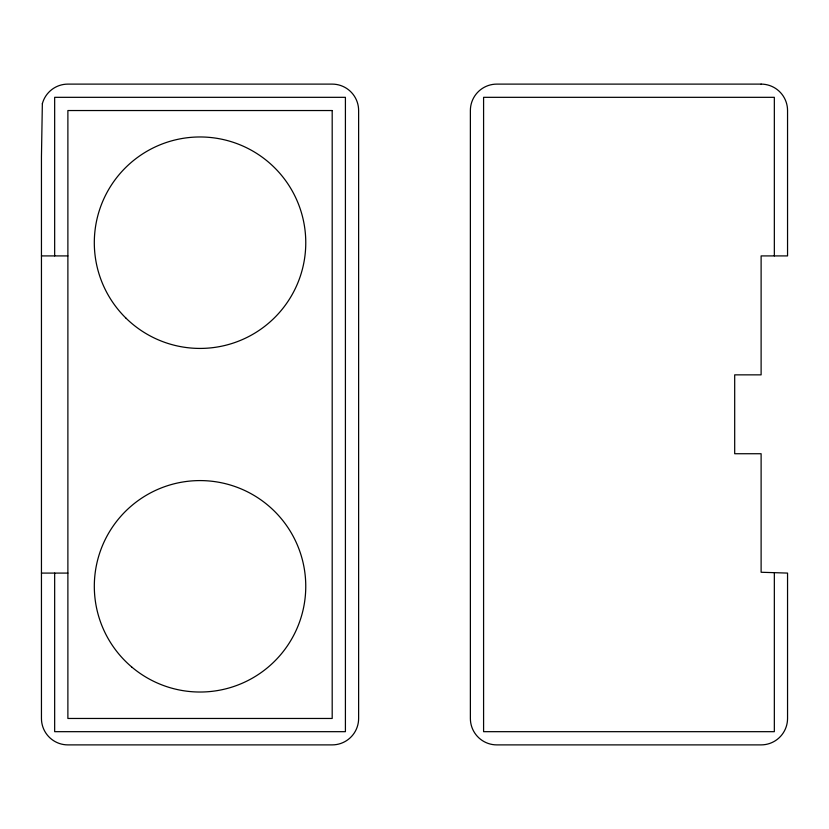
<?xml version="1.0" encoding="UTF-8"?>
<svg xmlns="http://www.w3.org/2000/svg" width="829" height="829" viewBox="0 0 829 829"><rect width="100%" height="100%" fill="white"/><g stroke="black" fill="none" stroke-linecap="round" stroke-linejoin="round"><path stroke-width="1.24" d="M41.45 255.912L67.885 255.912M41.45 573.088L67.885 573.088M774.338 255.912L774.338 97.325L483.587 97.325L483.587 731.675L774.338 731.675L774.338 572.673M54.662 255.912L54.662 97.325L345.413 97.325L345.413 731.675L54.662 731.675L54.662 573.088M42.352 103.698L41.45 156.754L41.45 718.463A26.435 26.435 0 0 0 67.885 744.888L332.191 744.888A26.435 26.435 0 0 0 358.625 718.463L358.625 110.537A26.435 26.435 0 0 0 332.191 84.112L67.885 84.112A26.435 26.435 0 0 0 42.352 103.698M761.115 84.112L496.809 84.112A26.435 26.435 0 0 0 470.375 110.537L470.375 718.463A26.435 26.435 0 0 0 496.809 744.888L761.115 744.888A26.435 26.435 0 0 0 787.55 718.463L787.55 573.088L761.115 572.259L761.115 453.732L734.691 453.732L734.691 374.853L761.115 374.853L761.115 255.912L787.55 255.912L787.55 110.537A26.435 26.435 0 0 0 761.115 84.112M332.191 110.537L67.885 110.537L67.885 718.463L332.191 718.463L332.191 110.537M126.049 318.222A105.729 105.729 0 0 0 302.44 269.01A105.729 105.729 0 0 0 171.624 140.857A105.729 105.729 0 0 0 126.049 318.222M131.645 666.93A105.729 105.729 0 0 0 304.056 605.211A105.729 105.729 0 0 0 164.401 486.768A105.729 105.729 0 0 0 131.645 666.93"/></g></svg>
